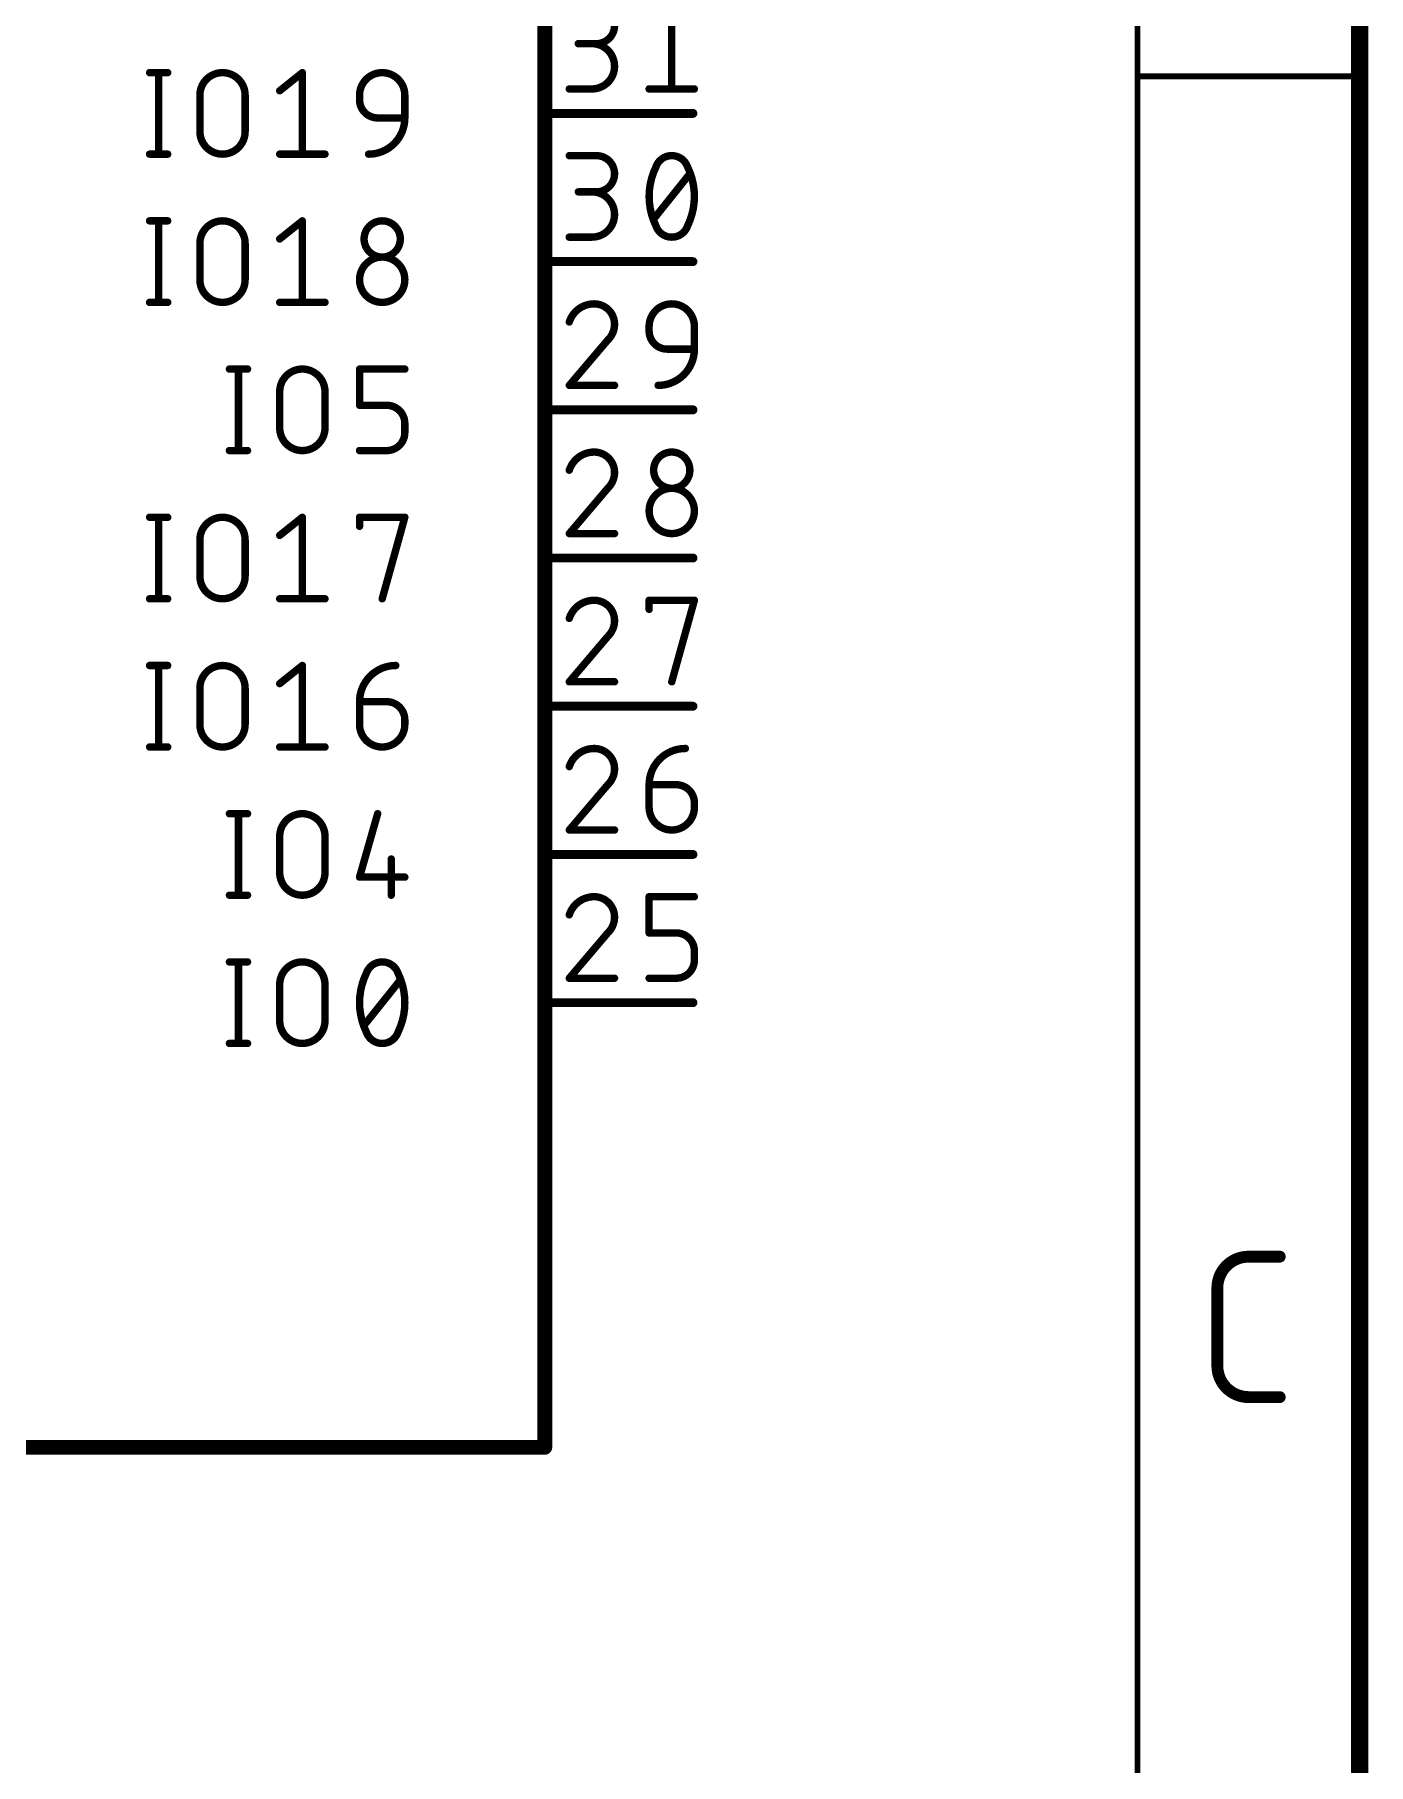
# Model space of a CAD drawing. Extents: x -165 to 95, y -26 to 154.
# Drawn here: x 72.53 to 95.4, y 35.21 to 64.85 of the extents above; entities that cross this region are included whole.
import ezdxf

# ---------------------------------------------------------------- set-up
doc = ezdxf.new("R2010")
doc.units = 0
doc.layers.add('94', color=14, linetype='CONTINUOUS')
doc.layers.add('95', color=250, linetype='CONTINUOUS')

msp = doc.modelspace()

# ---------------------------------------------------------------- linework, layer by layer
at = {"layer": '94'}
for points, const_width in [([(95.25, -25.4), (95.25, 153.67)], 0.3), ([(91.44, -21.59), (91.44, 149.86)], 0.1), ([(81.28, 93.98), (81.28, 40.64)], 0.254), ([(95.25, 64.135), (91.44, 64.135)], 0.1), ([(83.82, 63.5), (81.28, 63.5)], 0.1524), ([(83.82, 60.96), (81.28, 60.96)], 0.1524), ([(83.82, 58.42), (81.28, 58.42)], 0.1524), ([(83.82, 55.88), (81.28, 55.88)], 0.1524), ([(83.82, 53.34), (81.28, 53.34)], 0.1524), ([(83.82, 50.8), (81.28, 50.8)], 0.1524), ([(83.82, 48.26), (81.28, 48.26)], 0.1524), ([(93.345, 43.9072), (93.8798, 43.9072)], 0.2032), ([(92.8102, 42.0352), (92.8102, 43.3723)], 0.2032), ([(93.8798, 41.5004), (93.345, 41.5004)], 0.2032), ([(81.28, 40.64), (38.1, 40.64)], 0.254)]:
    msp.add_lwpolyline(points, dxfattribs=dict(at, const_width=const_width))
for points, const_width in [([(91.44, 64.16, 1), (91.44, 64.11)], 0.05), ([(95.25, 64.11, 1), (95.25, 64.16)], 0.05), ([(81.28, 63.5381, 1), (81.28, 63.4619)], 0.0762), ([(83.82, 63.4619, 1), (83.82, 63.5381)], 0.0762), ([(81.28, 60.9981, 1), (81.28, 60.9219)], 0.0762), ([(83.82, 60.9219, 1), (83.82, 60.9981)], 0.0762), ([(81.28, 58.4581, 1), (81.28, 58.3819)], 0.0762), ([(83.82, 58.3819, 1), (83.82, 58.4581)], 0.0762), ([(81.28, 55.9181, 1), (81.28, 55.8419)], 0.0762), ([(83.82, 55.8419, 1), (83.82, 55.9181)], 0.0762), ([(81.28, 53.3781, 1), (81.28, 53.3019)], 0.0762), ([(83.82, 53.3019, 1), (83.82, 53.3781)], 0.0762), ([(81.28, 50.8381, 1), (81.28, 50.7619)], 0.0762), ([(83.82, 50.7619, 1), (83.82, 50.8381)], 0.0762), ([(81.28, 48.2981, 1), (81.28, 48.2219)], 0.0762), ([(83.82, 48.2219, 1), (83.82, 48.2981)], 0.0762), ([(93.345, 43.9072, 0.4142), (92.8102, 43.3723)], 0.2032), ([(93.345, 43.958, 1), (93.345, 43.8563)], 0.1016), ([(93.345, 43.8564, 1), (93.345, 43.9579)], 0.1016), ([(93.8798, 43.8563, 1), (93.8798, 43.958)], 0.1016), ([(92.861, 43.3723, 1), (92.7594, 43.3723)], 0.1016), ([(92.7594, 43.3723, 1), (92.861, 43.3723)], 0.1016), ([(92.8102, 42.0352, 0.4142), (93.345, 41.5004)], 0.2032), ([(92.861, 42.0352, 1), (92.7594, 42.0352)], 0.1016), ([(92.7594, 42.0352, 1), (92.861, 42.0352)], 0.1016), ([(93.345, 41.5512, 1), (93.345, 41.4496)], 0.1016), ([(93.345, 41.4496, 1), (93.345, 41.5512)], 0.1016), ([(93.8798, 41.4496, 1), (93.8798, 41.5512)], 0.1016), ([(81.2165, 40.64, 1), (81.3435, 40.64)], 0.127), ([(81.28, 40.5765, 1), (81.28, 40.7035)], 0.127)]:
    msp.add_lwpolyline(points, format="xyb", dxfattribs=dict(at, const_width=const_width))
at = {"layer": '95'}
for points, const_width in [([(82.1648, 64.6952, 1), (82.1648, 65.3161)], 0.127), ([(81.8543, 64.727, 1), (81.8543, 64.6635)], 0.0635), ([(82.0872, 64.727, 1), (82.0872, 64.6635)], 0.0635), ([(82.0872, 63.9191, 1), (82.0872, 64.6952)], 0.127), ([(82.1648, 64.727, 1), (82.1648, 64.6635)], 0.0635), ([(82.1648, 64.6635, 1), (82.1648, 64.727)], 0.0635), ([(74.5036, 64.2303, 1), (74.5036, 64.1668)], 0.0635), ([(74.6906, 64.1985, 1), (74.6271, 64.1985)], 0.0635), ([(74.8141, 64.1668, 1), (74.8141, 64.2303)], 0.0635), ([(76.142, 63.8104, 1), (75.3659, 63.8104)], 0.127), ([(77.1545, 64.1985, 1), (77.091, 64.1985)], 0.0635), ([(77.1426, 64.1737, 1), (77.103, 64.2233)], 0.0635), ([(78.8797, 63.8104, 1), (78.1036, 63.8104)], 0.127), ([(75.3976, 63.8104, 1), (75.3341, 63.8104)], 0.0635), ([(75.3341, 63.8104, 1), (75.3976, 63.8104)], 0.0635), ([(76.1737, 63.8104, 1), (76.1102, 63.8104)], 0.0635), ([(76.1102, 63.8104, 1), (76.1737, 63.8104)], 0.0635), ([(76.7149, 63.9128, 1), (76.7546, 63.8633)], 0.0635), ([(78.1353, 63.8104, 1), (78.0718, 63.8104)], 0.0635), ([(78.0718, 63.8104, 1), (78.1353, 63.8104)], 0.0635), ([(78.1353, 63.7328, 1), (78.0718, 63.7328)], 0.0635), ([(78.0718, 63.7328, 1), (78.1353, 63.7328)], 0.0635), ([(78.1036, 63.7328, 0.4142), (78.414, 63.4224)], 0.127), ([(78.9115, 63.8104, 1), (78.8479, 63.8104)], 0.0635), ([(78.8479, 63.8104, 1), (78.9114, 63.8104)], 0.0635), ([(81.6991, 63.9509, 1), (81.6991, 63.8873)], 0.0635), ([(82.0872, 63.9509, 1), (82.0872, 63.8873)], 0.0635), ([(82.0872, 63.8873, 1), (82.0872, 63.9509)], 0.0635), ([(83.068, 63.9509, 1), (83.068, 63.8873)], 0.0635), ([(83.4243, 63.9191, 1), (83.4878, 63.9191)], 0.0635), ([(83.8441, 63.8873, 1), (83.8441, 63.9509)], 0.0635), ([(78.2588, 62.8015, 0.4142), (78.8797, 63.4224)], 0.127), ([(78.414, 63.4541, 1), (78.414, 63.3906)], 0.0635), ([(78.414, 63.3906, 1), (78.414, 63.4541)], 0.0635), ([(78.9115, 63.4224, 1), (78.8479, 63.4224)], 0.0635), ([(78.8479, 63.4224, 1), (78.9115, 63.4224)], 0.0635), ([(78.8797, 63.3906, 1), (78.8797, 63.4541)], 0.0635), ([(75.3659, 63.1896, 1), (76.142, 63.1896)], 0.127), ([(75.3976, 63.1896, 1), (75.3341, 63.1896)], 0.0635), ([(75.3341, 63.1896, 1), (75.3976, 63.1896)], 0.0635), ([(76.1737, 63.1896, 1), (76.1102, 63.1896)], 0.0635), ([(76.1102, 63.1896, 1), (76.1737, 63.1896)], 0.0635), ([(74.5036, 62.8333, 1), (74.5036, 62.7698)], 0.0635), ([(74.8141, 62.7698, 1), (74.8141, 62.8333)], 0.0635), ([(76.7347, 62.8333, 1), (76.7347, 62.7698)], 0.0635), ([(77.5108, 62.7698, 1), (77.5108, 62.8333)], 0.0635), ([(78.2588, 62.8333, 1), (78.2588, 62.7698)], 0.0635), ([(74.6271, 62.8015, 1), (74.6906, 62.8015)], 0.0635), ([(77.091, 62.8015, 1), (77.1545, 62.8015)], 0.0635), ([(81.6991, 62.8079, 1), (81.6991, 62.7443)], 0.0635), ([(82.1648, 62.1552, 1), (82.1648, 62.7761)], 0.127), ([(82.1648, 62.8079, 1), (82.1648, 62.7443)], 0.0635), ([(82.1648, 62.7443, 1), (82.1648, 62.8079)], 0.0635), ([(83.1844, 62.5821, 0.1139), (83.068, 62.0776)], 0.127), ([(83.1543, 62.5924, 1), (83.2144, 62.5718)], 0.0635), ([(83.456, 62.7761, 0.3205), (83.1844, 62.5821)], 0.127), ([(83.2129, 62.5682, 1), (83.1558, 62.596)], 0.0635), ([(83.7276, 62.5821, 0.3205), (83.456, 62.7761)], 0.127), ([(83.456, 62.8078, 1), (83.456, 62.7444)], 0.0635), ([(83.456, 62.7444, 1), (83.456, 62.8078)], 0.0635), ([(83.8441, 62.0776, 0.1139), (83.7276, 62.5821)], 0.127), ([(83.7562, 62.596, 1), (83.6991, 62.5682)], 0.0635), ([(83.6976, 62.5718, 1), (83.7577, 62.5924)], 0.0635), ([(83.7912, 62.4458, 1), (83.7417, 62.4855)], 0.0635), ([(81.8543, 62.187, 1), (81.8543, 62.1235)], 0.0635), ([(82.0872, 62.187, 1), (82.0872, 62.1235)], 0.0635), ([(82.0872, 61.3791, 1), (82.0872, 62.1552)], 0.127), ([(82.1648, 62.187, 1), (82.1648, 62.1235)], 0.0635), ([(82.1648, 62.1235, 1), (82.1648, 62.187)], 0.0635), ([(83.0997, 62.0776, 1), (83.0362, 62.0776)], 0.0635), ([(83.0362, 62.0776, 1), (83.0997, 62.0776)], 0.0635), ([(83.068, 62.0776, 0.1139), (83.1844, 61.5731)], 0.127), ([(83.7276, 61.5731, 0.1139), (83.8441, 62.0776)], 0.127), ([(83.8758, 62.0776, 1), (83.8123, 62.0776)], 0.0635), ([(83.8123, 62.0776, 1), (83.8758, 62.0776)], 0.0635), ([(74.5036, 61.6903, 1), (74.5036, 61.6268)], 0.0635), ([(74.6906, 61.6585, 1), (74.6271, 61.6585)], 0.0635), ([(74.8141, 61.6268, 1), (74.8141, 61.6903)], 0.0635), ([(76.142, 61.2704, 1), (75.3659, 61.2704)], 0.127), ([(77.1545, 61.6585, 1), (77.091, 61.6585)], 0.0635), ([(77.1426, 61.6337, 1), (77.103, 61.6833)], 0.0635), ([(78.8021, 61.3481, 1), (78.1812, 61.3481)], 0.127), ([(83.1208, 61.7094, 1), (83.1704, 61.6697)], 0.0635), ([(76.7149, 61.3728, 1), (76.7546, 61.3233)], 0.0635), ([(78.2129, 61.3481, 1), (78.1494, 61.3481)], 0.0635), ([(78.1812, 61.3481, 1), (78.8021, 61.3481)], 0.127), ([(78.1495, 61.3481, 1), (78.213, 61.3481)], 0.0635), ([(78.8338, 61.3481, 1), (78.7703, 61.3481)], 0.0635), ([(78.7703, 61.3481, 1), (78.8338, 61.3481)], 0.0635), ([(81.6991, 61.4109, 1), (81.6991, 61.3473)], 0.0635), ([(82.0872, 61.4109, 1), (82.0872, 61.3473)], 0.0635), ([(82.0872, 61.3473, 1), (82.0872, 61.4109)], 0.0635), ([(83.2144, 61.5834, 1), (83.1543, 61.5628)], 0.0635), ([(83.1844, 61.5731, 0.3205), (83.456, 61.3791)], 0.127), ([(83.1558, 61.5592, 1), (83.2129, 61.587)], 0.0635), ([(83.456, 61.3791, 0.3205), (83.7276, 61.5731)], 0.127), ([(83.456, 61.4108, 1), (83.456, 61.3474)], 0.0635), ([(83.456, 61.3474, 1), (83.456, 61.4108)], 0.0635), ([(83.6991, 61.587, 1), (83.7562, 61.5592)], 0.0635), ([(83.7577, 61.5628, 1), (83.6976, 61.5834)], 0.0635), ([(75.3976, 61.2704, 1), (75.3341, 61.2704)], 0.0635), ([(75.3341, 61.2704, 1), (75.3976, 61.2704)], 0.0635), ([(76.1737, 61.2704, 1), (76.1102, 61.2704)], 0.0635), ([(76.1102, 61.2704, 1), (76.1737, 61.2704)], 0.0635), ([(78.8797, 60.6496, 1), (78.1036, 60.6496)], 0.127), ([(75.3659, 60.6496, 1), (76.142, 60.6496)], 0.127), ([(75.3976, 60.6496, 1), (75.3341, 60.6496)], 0.0635), ([(75.3341, 60.6496, 1), (75.3976, 60.6496)], 0.0635), ([(76.1737, 60.6496, 1), (76.1102, 60.6496)], 0.0635), ([(76.1102, 60.6496, 1), (76.1737, 60.6496)], 0.0635), ([(78.1353, 60.6496, 1), (78.0718, 60.6496)], 0.0635), ([(78.0718, 60.6496, 1), (78.1353, 60.6496)], 0.0635), ([(78.1036, 60.6496, 1), (78.8797, 60.6496)], 0.127), ([(78.9115, 60.6496, 1), (78.8479, 60.6496)], 0.0635), ([(78.8479, 60.6496, 1), (78.9114, 60.6496)], 0.0635), ([(74.5036, 60.2933, 1), (74.5036, 60.2298)], 0.0635), ([(74.6271, 60.2615, 1), (74.6906, 60.2615)], 0.0635), ([(74.8141, 60.2298, 1), (74.8141, 60.2933)], 0.0635), ([(76.7347, 60.2933, 1), (76.7347, 60.2298)], 0.0635), ([(77.091, 60.2615, 1), (77.1545, 60.2615)], 0.0635), ([(77.5108, 60.2298, 1), (77.5108, 60.2933)], 0.0635), ([(82.126, 60.2361, 0.3252), (81.6991, 59.9257)], 0.127), ([(82.126, 60.2679, 1), (82.126, 60.2043)], 0.0635), ([(82.4752, 59.8869, 0.4142), (82.126, 60.2361)], 0.127), ([(82.126, 60.2044, 1), (82.126, 60.2678)], 0.0635), ([(83.8441, 59.848, 1), (83.068, 59.848)], 0.127), ([(81.6689, 59.9354, 1), (81.7293, 59.9159)], 0.0635), ([(82.3588, 59.6152, 0.2053), (82.4752, 59.8869)], 0.127), ([(82.507, 59.8868, 1), (82.4435, 59.8869)], 0.0635), ([(82.4435, 59.8869, 1), (82.507, 59.8869)], 0.0635), ([(83.0997, 59.848, 1), (83.0362, 59.848)], 0.0635), ([(83.8758, 59.848, 1), (83.8123, 59.848)], 0.0635), ([(82.3369, 59.6382, 1), (82.3807, 59.5922)], 0.0635), ([(82.383, 59.5946, 1), (82.3346, 59.6358)], 0.0635), ([(83.0362, 59.848, 1), (83.0997, 59.848)], 0.0635), ([(83.0997, 59.7704, 1), (83.0362, 59.7704)], 0.0635), ([(83.0362, 59.7704, 1), (83.0997, 59.7704)], 0.0635), ([(83.068, 59.7704, 0.4142), (83.3784, 59.46)], 0.127), ([(83.8123, 59.848, 1), (83.8758, 59.848)], 0.0635), ([(83.2232, 58.8391, 0.4142), (83.8441, 59.46)], 0.127), ([(83.3784, 59.4917, 1), (83.3784, 59.4282)], 0.0635), ([(83.3784, 59.4282, 1), (83.3784, 59.4917)], 0.0635), ([(83.8758, 59.46, 1), (83.8123, 59.46)], 0.0635), ([(83.8123, 59.46, 1), (83.8758, 59.46)], 0.0635), ([(83.8441, 59.4282, 1), (83.8441, 59.4917)], 0.0635), ([(75.8725, 59.1503, 1), (75.8725, 59.0868)], 0.0635), ([(76.0595, 59.1185, 1), (75.996, 59.1185)], 0.0635), ([(76.1829, 59.0868, 1), (76.1829, 59.1503)], 0.0635), ([(77.5108, 58.7304, 1), (76.7347, 58.7304)], 0.127), ([(78.1353, 59.1185, 1), (78.0718, 59.1185)], 0.0635), ([(78.1036, 59.1503, 1), (78.1036, 59.0868)], 0.0635), ([(78.8797, 59.0868, 1), (78.8797, 59.1503)], 0.0635), ([(76.7665, 58.7304, 1), (76.703, 58.7304)], 0.0635), ([(76.703, 58.7304, 1), (76.7665, 58.7304)], 0.0635), ([(77.5426, 58.7304, 1), (77.4791, 58.7304)], 0.0635), ([(77.4791, 58.7304, 1), (77.5426, 58.7304)], 0.0635), ([(81.6991, 58.8709, 1), (81.6991, 58.8073)], 0.0635), ([(81.6749, 58.8597, 1), (81.7233, 58.8185)], 0.0635), ([(82.4752, 58.8073, 1), (82.4752, 58.8709)], 0.0635), ([(83.2232, 58.8709, 1), (83.2232, 58.8073)], 0.0635), ([(78.0718, 58.4976, 1), (78.1353, 58.4976)], 0.0635), ([(78.1036, 58.5294, 1), (78.1036, 58.4659)], 0.0635), ([(78.5693, 58.5294, 1), (78.5693, 58.4659)], 0.0635), ([(78.8797, 58.1872, 0.4142), (78.5693, 58.4976)], 0.127), ([(78.5693, 58.4659, 1), (78.5693, 58.5294)], 0.0635), ([(76.7347, 58.1096, 1), (77.5108, 58.1096)], 0.127), ([(76.7665, 58.1096, 1), (76.703, 58.1096)], 0.0635), ([(76.703, 58.1096, 1), (76.7665, 58.1096)], 0.0635), ([(77.5426, 58.1096, 1), (77.4791, 58.1096)], 0.0635), ([(77.4791, 58.1096, 1), (77.5426, 58.1096)], 0.0635), ([(78.9115, 58.1872, 1), (78.8479, 58.1872)], 0.0635), ([(78.8479, 58.1872, 1), (78.9115, 58.1872)], 0.0635), ([(78.5693, 57.7215, 0.4142), (78.8797, 58.0319)], 0.127), ([(78.9115, 58.0319, 1), (78.8479, 58.0319)], 0.0635), ([(78.8479, 58.0319, 1), (78.9115, 58.0319)], 0.0635), ([(75.8725, 57.7533, 1), (75.8725, 57.6898)], 0.0635), ([(75.996, 57.7215, 1), (76.0595, 57.7215)], 0.0635), ([(76.1829, 57.6898, 1), (76.1829, 57.7533)], 0.0635), ([(78.1036, 57.7533, 1), (78.1036, 57.6898)], 0.0635), ([(78.5693, 57.7533, 1), (78.5693, 57.6898)], 0.0635), ([(78.5693, 57.6898, 1), (78.5693, 57.7533)], 0.0635), ([(82.126, 57.6961, 0.3252), (81.6991, 57.3857)], 0.127), ([(82.126, 57.7279, 1), (82.126, 57.6643)], 0.0635), ([(82.4752, 57.3469, 0.4142), (82.126, 57.6961)], 0.127), ([(82.126, 57.6644, 1), (82.126, 57.7278)], 0.0635), ([(83.7665, 57.3857, 1), (83.1456, 57.3857)], 0.127), ([(81.6689, 57.3954, 1), (81.7293, 57.3759)], 0.0635), ([(82.3588, 57.0752, 0.2053), (82.4752, 57.3469)], 0.127), ([(82.507, 57.3468, 1), (82.4435, 57.3469)], 0.0635), ([(82.4435, 57.3469, 1), (82.507, 57.3469)], 0.0635), ([(83.1773, 57.3857, 1), (83.1138, 57.3857)], 0.0635), ([(83.1138, 57.3857, 1), (83.1773, 57.3857)], 0.0635), ([(83.1456, 57.3857, 1), (83.7665, 57.3857)], 0.127), ([(83.7982, 57.3857, 1), (83.7347, 57.3857)], 0.0635), ([(83.7347, 57.3857, 1), (83.7982, 57.3857)], 0.0635), ([(82.3369, 57.0982, 1), (82.3807, 57.0522)], 0.0635), ([(82.383, 57.0546, 1), (82.3346, 57.0958)], 0.0635), ([(83.8441, 56.6872, 1), (83.068, 56.6872)], 0.127), ([(74.5036, 56.6103, 1), (74.5036, 56.5468)], 0.0635), ([(74.6906, 56.5785, 1), (74.6271, 56.5785)], 0.0635), ([(74.8141, 56.5468, 1), (74.8141, 56.6103)], 0.0635), ([(76.142, 56.1904, 1), (75.3659, 56.1904)], 0.127), ([(77.1545, 56.5785, 1), (77.091, 56.5785)], 0.0635), ([(77.1426, 56.5537, 1), (77.103, 56.6033)], 0.0635), ([(78.1353, 56.5785, 1), (78.0718, 56.5785)], 0.0635), ([(78.1036, 56.6103, 1), (78.1036, 56.5468)], 0.0635), ([(78.9103, 56.57, 1), (78.8491, 56.587)], 0.0635), ([(78.8797, 56.5468, 1), (78.8797, 56.6103)], 0.0635), ([(83.0997, 56.6872, 1), (83.0362, 56.6872)], 0.0635), ([(83.0362, 56.6872, 1), (83.0997, 56.6872)], 0.0635), ([(83.068, 56.6872, 1), (83.8441, 56.6872)], 0.127), ([(83.8758, 56.6872, 1), (83.8123, 56.6872)], 0.0635), ([(83.8123, 56.6872, 1), (83.8758, 56.6872)], 0.0635), ([(78.0718, 56.4233, 1), (78.1353, 56.4233)], 0.0635), ([(81.6991, 56.3309, 1), (81.6991, 56.2674)], 0.0635), ([(81.6749, 56.3197, 1), (81.7233, 56.2785)], 0.0635), ([(82.4752, 56.2674, 1), (82.4752, 56.3309)], 0.0635), ([(75.3976, 56.1904, 1), (75.3341, 56.1904)], 0.0635), ([(75.3341, 56.1904, 1), (75.3976, 56.1904)], 0.0635), ([(76.1737, 56.1904, 1), (76.1102, 56.1904)], 0.0635), ([(76.1102, 56.1904, 1), (76.1737, 56.1904)], 0.0635), ([(76.7149, 56.2928, 1), (76.7546, 56.2433)], 0.0635), ([(75.3659, 55.5696, 1), (76.142, 55.5696)], 0.127), ([(75.3976, 55.5696, 1), (75.3341, 55.5696)], 0.0635), ([(75.3341, 55.5696, 1), (75.3976, 55.5696)], 0.0635), ([(76.1737, 55.5696, 1), (76.1102, 55.5696)], 0.0635), ([(76.1102, 55.5696, 1), (76.1737, 55.5696)], 0.0635), ([(74.5036, 55.2133, 1), (74.5036, 55.1497)], 0.0635), ([(74.6271, 55.1815, 1), (74.6906, 55.1815)], 0.0635), ([(74.8141, 55.1497, 1), (74.8141, 55.2133)], 0.0635), ([(76.7347, 55.2133, 1), (76.7347, 55.1497)], 0.0635), ([(77.091, 55.1815, 1), (77.1545, 55.1815)], 0.0635), ([(77.5108, 55.1497, 1), (77.5108, 55.2133)], 0.0635), ([(78.4611, 55.19, 1), (78.5222, 55.173)], 0.0635), ([(82.126, 55.1561, 0.3252), (81.6991, 54.8457)], 0.127), ([(82.126, 55.1879, 1), (82.126, 55.1243)], 0.0635), ([(82.4752, 54.8069, 0.4142), (82.126, 55.1561)], 0.127), ([(82.126, 55.1244, 1), (82.126, 55.1878)], 0.0635), ([(83.068, 55.1879, 1), (83.068, 55.1243)], 0.0635), ([(83.0997, 55.1561, 1), (83.0362, 55.1561)], 0.0635), ([(83.8747, 55.1476, 1), (83.8135, 55.1646)], 0.0635), ([(83.8441, 55.1243, 1), (83.8441, 55.1879)], 0.0635), ([(81.6689, 54.8554, 1), (81.7293, 54.8359)], 0.0635), ([(82.3588, 54.5352, 0.2053), (82.4752, 54.8069)], 0.127), ([(82.507, 54.8068, 1), (82.4435, 54.8069)], 0.0635), ([(83.0362, 55.0009, 1), (83.0997, 55.0009)], 0.0635), ([(82.3369, 54.5582, 1), (82.3807, 54.5122)], 0.0635), ([(82.383, 54.5146, 1), (82.3346, 54.5558)], 0.0635), ([(82.4435, 54.8069, 1), (82.507, 54.8069)], 0.0635), ([(74.5036, 54.0703, 1), (74.5036, 54.0067)], 0.0635), ([(74.6906, 54.0385, 1), (74.6271, 54.0385)], 0.0635), ([(74.8141, 54.0067, 1), (74.8141, 54.0703)], 0.0635), ([(76.142, 53.6504, 1), (75.3659, 53.6504)], 0.127), ([(77.1545, 54.0385, 1), (77.091, 54.0385)], 0.0635), ([(77.1426, 54.0137, 1), (77.103, 54.0633)], 0.0635), ([(78.7245, 54.0385, 0.4142), (78.1036, 53.4176)], 0.127), ([(78.7245, 54.0068, 1), (78.7245, 54.0702)], 0.0635), ([(75.3976, 53.6504, 1), (75.3341, 53.6504)], 0.0635), ([(75.3341, 53.6504, 1), (75.3976, 53.6504)], 0.0635), ([(76.1737, 53.6504, 1), (76.1102, 53.6504)], 0.0635), ([(76.1102, 53.6504, 1), (76.1737, 53.6504)], 0.0635), ([(76.7149, 53.7528, 1), (76.7546, 53.7033)], 0.0635), ([(81.6991, 53.7909, 1), (81.6991, 53.7274)], 0.0635), ([(81.6749, 53.7797, 1), (81.7233, 53.7385)], 0.0635), ([(82.4752, 53.7274, 1), (82.4752, 53.7909)], 0.0635), ([(83.4254, 53.7676, 1), (83.4866, 53.7506)], 0.0635), ([(78.1353, 53.4176, 1), (78.0718, 53.4176)], 0.0635), ([(78.0718, 53.4176, 1), (78.1353, 53.4176)], 0.0635), ([(78.1036, 53.4494, 1), (78.1036, 53.3859)], 0.0635), ([(78.8797, 53.1072, 0.4142), (78.5693, 53.4176)], 0.127), ([(78.5693, 53.4494, 1), (78.5693, 53.3859)], 0.0635), ([(78.5693, 53.3859, 1), (78.5693, 53.4494)], 0.0635), ([(75.3659, 53.0296, 1), (76.142, 53.0296)], 0.127), ([(75.3976, 53.0296, 1), (75.3341, 53.0296)], 0.0635), ([(76.1737, 53.0296, 1), (76.1102, 53.0296)], 0.0635), ([(78.1353, 53.0296, 1), (78.0718, 53.0296)], 0.0635), ([(78.1036, 53.0296, 1), (78.8797, 53.0296)], 0.127), ([(78.9115, 53.1072, 1), (78.8479, 53.1072)], 0.0635), ([(78.8479, 53.1072, 1), (78.9115, 53.1072)], 0.0635), ([(78.9115, 53.0296, 1), (78.8479, 53.0296)], 0.0635), ([(75.3341, 53.0296, 1), (75.3976, 53.0296)], 0.0635), ([(76.1102, 53.0296, 1), (76.1737, 53.0296)], 0.0635), ([(78.0718, 53.0296, 1), (78.1353, 53.0296)], 0.0635), ([(78.8479, 53.0296, 1), (78.9115, 53.0296)], 0.0635), ([(74.5036, 52.6733, 1), (74.5036, 52.6097)], 0.0635), ([(74.6271, 52.6415, 1), (74.6906, 52.6415)], 0.0635), ([(74.8141, 52.6097, 1), (74.8141, 52.6733)], 0.0635), ([(76.7347, 52.6733, 1), (76.7347, 52.6097)], 0.0635), ([(77.091, 52.6415, 1), (77.1545, 52.6415)], 0.0635), ([(77.5108, 52.6097, 1), (77.5108, 52.6733)], 0.0635), ([(82.126, 52.6161, 0.3252), (81.6991, 52.3057)], 0.127), ([(82.126, 52.6479, 1), (82.126, 52.5844)], 0.0635), ([(82.4752, 52.2669, 0.4142), (82.126, 52.6161)], 0.127), ([(82.126, 52.5844, 1), (82.126, 52.6478)], 0.0635), ([(83.6888, 52.6161, 0.4142), (83.068, 51.9952)], 0.127), ([(83.6888, 52.5844, 1), (83.6888, 52.6478)], 0.0635), ([(81.6689, 52.3154, 1), (81.7293, 52.2959)], 0.0635), ([(82.3588, 51.9952, 0.2053), (82.4752, 52.2669)], 0.127), ([(82.507, 52.2668, 1), (82.4435, 52.2669)], 0.0635), ([(82.4435, 52.2669, 1), (82.507, 52.2669)], 0.0635), ([(82.3369, 52.0182, 1), (82.3807, 51.9722)], 0.0635), ([(82.383, 51.9746, 1), (82.3346, 52.0158)], 0.0635), ([(83.0997, 51.9952, 1), (83.0362, 51.9952)], 0.0635), ([(83.0362, 51.9952, 1), (83.0997, 51.9952)], 0.0635), ([(83.068, 52.027, 1), (83.068, 51.9635)], 0.0635), ([(83.5336, 52.027, 1), (83.5336, 51.9635)], 0.0635), ([(83.8441, 51.6848, 0.4142), (83.5336, 51.9952)], 0.127), ([(83.5336, 51.9635, 1), (83.5336, 52.027)], 0.0635), ([(83.0997, 51.6072, 1), (83.0362, 51.6072)], 0.0635), ([(83.0362, 51.6072, 1), (83.0997, 51.6072)], 0.0635), ([(83.068, 51.6072, 1), (83.8441, 51.6072)], 0.127), ([(83.8758, 51.6848, 1), (83.8123, 51.6848)], 0.0635), ([(83.8123, 51.6848, 1), (83.8758, 51.6848)], 0.0635), ([(83.8758, 51.6072, 1), (83.8123, 51.6072)], 0.0635), ([(83.8123, 51.6072, 1), (83.8758, 51.6072)], 0.0635), ([(75.8725, 51.5303, 1), (75.8725, 51.4667)], 0.0635), ([(76.0595, 51.4985, 1), (75.996, 51.4985)], 0.0635), ([(76.1829, 51.4667, 1), (76.1829, 51.5303)], 0.0635), ([(77.5108, 51.1104, 1), (76.7347, 51.1104)], 0.127), ([(78.4446, 51.4898, 1), (78.3835, 51.5072)], 0.0635), ([(76.7665, 51.1104, 1), (76.703, 51.1104)], 0.0635), ([(76.703, 51.1104, 1), (76.7665, 51.1104)], 0.0635), ([(77.5426, 51.1104, 1), (77.4791, 51.1104)], 0.0635), ([(77.4791, 51.1104, 1), (77.5426, 51.1104)], 0.0635), ([(81.6991, 51.2509, 1), (81.6991, 51.1874)], 0.0635), ([(81.6749, 51.2397, 1), (81.7233, 51.1985)], 0.0635), ([(82.4752, 51.1874, 1), (82.4752, 51.2509)], 0.0635), ([(78.6786, 50.7224, 1), (78.6151, 50.7224)], 0.0635), ([(76.7347, 50.4896, 1), (77.5108, 50.4896)], 0.127), ([(76.7665, 50.4896, 1), (76.703, 50.4896)], 0.0635), ([(76.703, 50.4896, 1), (76.7665, 50.4896)], 0.0635), ([(77.5426, 50.4896, 1), (77.4791, 50.4896)], 0.0635), ([(77.4791, 50.4896, 1), (77.5426, 50.4896)], 0.0635), ([(78.1036, 50.4437, 1), (78.1036, 50.3802)], 0.0635), ([(78.0731, 50.4207, 1), (78.1341, 50.4032)], 0.0635), ([(78.8797, 50.3802, 1), (78.8797, 50.4437)], 0.0635), ([(75.8725, 50.1333, 1), (75.8725, 50.0697)], 0.0635), ([(75.996, 50.1015, 1), (76.0595, 50.1015)], 0.0635), ([(76.1829, 50.0697, 1), (76.1829, 50.1333)], 0.0635), ([(78.6151, 50.1015, 1), (78.6786, 50.1015)], 0.0635), ([(82.126, 50.0761, 0.3252), (81.6991, 49.7657)], 0.127), ([(82.126, 50.1079, 1), (82.126, 50.0444)], 0.0635), ([(82.4752, 49.7268, 0.4142), (82.126, 50.0761)], 0.127), ([(82.126, 50.0444, 1), (82.126, 50.1078)], 0.0635), ([(83.0997, 50.0761, 1), (83.0362, 50.0761)], 0.0635), ([(83.068, 50.1079, 1), (83.068, 50.0444)], 0.0635), ([(83.8441, 50.0444, 1), (83.8441, 50.1079)], 0.0635), ([(81.6689, 49.7754, 1), (81.7293, 49.7559)], 0.0635), ([(82.3588, 49.4552, 0.2053), (82.4752, 49.7268)], 0.127), ([(82.3369, 49.4782, 1), (82.3807, 49.4322)], 0.0635), ([(82.383, 49.4346, 1), (82.3346, 49.4758)], 0.0635), ([(82.507, 49.7268, 1), (82.4435, 49.7269)], 0.0635), ([(82.4435, 49.7268, 1), (82.507, 49.7268)], 0.0635), ([(83.068, 49.487, 1), (83.068, 49.4235)], 0.0635), ([(83.5336, 49.487, 1), (83.5336, 49.4235)], 0.0635), ([(83.8441, 49.1448, 0.4142), (83.5336, 49.4552)], 0.127), ([(83.5336, 49.4235, 1), (83.5336, 49.487)], 0.0635), ([(83.0362, 49.4552, 1), (83.0997, 49.4552)], 0.0635), ([(75.8725, 48.9903, 1), (75.8725, 48.9267)], 0.0635), ([(76.0595, 48.9585, 1), (75.996, 48.9585)], 0.0635), ([(76.1829, 48.9267, 1), (76.1829, 48.9903)], 0.0635), ([(77.5108, 48.5704, 1), (76.7347, 48.5704)], 0.127), ([(78.4916, 48.9585, 0.3205), (78.22, 48.7645)], 0.127), ([(78.7633, 48.7645, 0.3205), (78.4916, 48.9585)], 0.127), ([(78.4916, 48.9902, 1), (78.4916, 48.9268)], 0.0635), ([(78.4916, 48.9268, 1), (78.4916, 48.9902)], 0.0635), ([(83.5336, 48.6791, 0.4142), (83.8441, 48.9895)], 0.127), ([(83.8758, 49.1448, 1), (83.8123, 49.1448)], 0.0635), ([(83.8123, 49.1448, 1), (83.8758, 49.1448)], 0.0635), ([(83.8758, 48.9895, 1), (83.8123, 48.9895)], 0.0635), ([(83.8123, 48.9895, 1), (83.8758, 48.9895)], 0.0635), ([(76.7665, 48.5704, 1), (76.703, 48.5704)], 0.0635), ([(77.5426, 48.5704, 1), (77.4791, 48.5704)], 0.0635), ([(78.22, 48.7645, 0.1139), (78.1036, 48.26)], 0.127), ([(78.19, 48.7748, 1), (78.25, 48.7542)], 0.0635), ([(78.2485, 48.7506, 1), (78.1915, 48.7784)], 0.0635), ([(78.7918, 48.7784, 1), (78.7347, 48.7506)], 0.0635), ([(78.8797, 48.26, 0.1139), (78.7633, 48.7645)], 0.127), ([(78.7333, 48.7542, 1), (78.7933, 48.7748)], 0.0635), ([(78.8269, 48.6282, 1), (78.7773, 48.6679)], 0.0635), ([(81.6991, 48.7109, 1), (81.6991, 48.6474)], 0.0635), ([(81.6749, 48.6997, 1), (81.7233, 48.6585)], 0.0635), ([(82.4752, 48.6474, 1), (82.4752, 48.7109)], 0.0635), ([(83.068, 48.7109, 1), (83.068, 48.6474)], 0.0635), ([(83.5336, 48.7109, 1), (83.5336, 48.6474)], 0.0635), ([(83.5336, 48.6474, 1), (83.5336, 48.7109)], 0.0635), ([(76.703, 48.5704, 1), (76.7665, 48.5704)], 0.0635), ([(77.4791, 48.5704, 1), (77.5426, 48.5704)], 0.0635), ([(78.1353, 48.26, 1), (78.0718, 48.26)], 0.0635), ([(78.1036, 48.26, 0.1139), (78.22, 47.7555)], 0.127), ([(78.7633, 47.7555, 0.1139), (78.8797, 48.26)], 0.127), ([(78.9115, 48.26, 1), (78.8479, 48.26)], 0.0635), ([(78.0718, 48.26, 1), (78.1353, 48.26)], 0.0635), ([(78.848, 48.26, 1), (78.9114, 48.26)], 0.0635), ([(76.7347, 47.9496, 1), (77.5108, 47.9496)], 0.127), ([(76.7665, 47.9496, 1), (76.703, 47.9496)], 0.0635), ([(76.703, 47.9496, 1), (76.7665, 47.9496)], 0.0635), ([(77.5426, 47.9496, 1), (77.4791, 47.9496)], 0.0635), ([(77.4791, 47.9496, 1), (77.5426, 47.9496)], 0.0635), ([(78.1564, 47.8918, 1), (78.206, 47.8521)], 0.0635), ([(78.22, 47.7555, 0.3205), (78.4916, 47.5615)], 0.127), ([(78.25, 47.7658, 1), (78.19, 47.7452)], 0.0635), ([(78.1915, 47.7416, 1), (78.2485, 47.7694)], 0.0635), ([(78.4916, 47.5615, 0.3205), (78.7633, 47.7555)], 0.127), ([(78.7347, 47.7694, 1), (78.7918, 47.7416)], 0.0635), ([(78.7933, 47.7452, 1), (78.7333, 47.7658)], 0.0635), ([(75.8725, 47.5933, 1), (75.8725, 47.5297)], 0.0635), ([(75.996, 47.5615, 1), (76.0595, 47.5615)], 0.0635), ([(76.1829, 47.5297, 1), (76.1829, 47.5933)], 0.0635), ([(78.4916, 47.5932, 1), (78.4916, 47.5298)], 0.0635), ([(78.4916, 47.5298, 1), (78.4916, 47.5932)], 0.0635)]:
    msp.add_lwpolyline(points, format="xyb", dxfattribs=dict(at, const_width=const_width))
at = {"layer": '95', "const_width": 0.127}
for points in [[(83.456, 65.3161), (83.456, 63.9191)], [(82.1648, 64.6952), (81.8543, 64.6952)], [(74.5036, 64.1985), (74.8141, 64.1985)], [(74.6589, 64.1985), (74.6589, 62.8015)], [(76.7347, 63.8881), (77.1228, 64.1985)], [(77.1228, 64.1985), (77.1228, 62.8015)], [(75.3659, 63.1896), (75.3659, 63.8104)], [(76.142, 63.8104), (76.142, 63.1896)], [(78.1036, 63.7328), (78.1036, 63.8104)], [(78.8797, 63.8104), (78.8797, 63.4224)], [(81.6991, 63.9191), (82.0872, 63.9191)], [(83.068, 63.9191), (83.8441, 63.9191)], [(78.8797, 63.4224), (78.414, 63.4224)], [(74.5036, 62.8015), (74.8141, 62.8015)], [(76.7347, 62.8015), (77.5108, 62.8015)], [(81.6991, 62.7761), (82.1648, 62.7761)], [(83.1456, 61.6895), (83.7665, 62.4657)], [(82.1648, 62.1552), (81.8543, 62.1552)], [(74.5036, 61.6585), (74.8141, 61.6585)], [(74.6589, 61.6585), (74.6589, 60.2615)], [(76.7347, 61.3481), (77.1228, 61.6585)], [(77.1228, 61.6585), (77.1228, 60.2615)], [(81.6991, 61.3791), (82.0872, 61.3791)], [(75.3659, 60.6496), (75.3659, 61.2704)], [(76.142, 61.2704), (76.142, 60.6496)], [(74.5036, 60.2615), (74.8141, 60.2615)], [(76.7347, 60.2615), (77.5108, 60.2615)], [(83.068, 59.7704), (83.068, 59.848)], [(83.8441, 59.848), (83.8441, 59.46)], [(82.3588, 59.6152), (81.6991, 58.8391)], [(83.8441, 59.46), (83.3784, 59.46)], [(75.8725, 59.1185), (76.1829, 59.1185)], [(76.0277, 59.1185), (76.0277, 57.7215)], [(78.1036, 58.4976), (78.1036, 59.1185)], [(78.1036, 59.1185), (78.8797, 59.1185)], [(76.7347, 58.1096), (76.7347, 58.7304)], [(77.5108, 58.7304), (77.5108, 58.1096)], [(81.6991, 58.8391), (82.4752, 58.8391)], [(78.5693, 58.4976), (78.1036, 58.4976)], [(78.8797, 58.0319), (78.8797, 58.1872)], [(75.8725, 57.7215), (76.1829, 57.7215)], [(78.1036, 57.7215), (78.5693, 57.7215)], [(82.3588, 57.0752), (81.6991, 56.2991)], [(74.5036, 56.5785), (74.8141, 56.5785)], [(74.6589, 56.5785), (74.6589, 55.1815)], [(76.7347, 56.2681), (77.1228, 56.5785)], [(77.1228, 56.5785), (77.1228, 55.1815)], [(78.1036, 56.4233), (78.1036, 56.5785)], [(78.1036, 56.5785), (78.8797, 56.5785)], [(78.8797, 56.5785), (78.4916, 55.1815)], [(81.6991, 56.2991), (82.4752, 56.2991)], [(75.3659, 55.5696), (75.3659, 56.1904)], [(76.142, 56.1904), (76.142, 55.5696)], [(74.5036, 55.1815), (74.8141, 55.1815)], [(76.7347, 55.1815), (77.5108, 55.1815)], [(83.068, 55.0009), (83.068, 55.1561)], [(83.068, 55.1561), (83.8441, 55.1561)], [(83.8441, 55.1561), (83.456, 53.7591)], [(82.3588, 54.5352), (81.6991, 53.7591)], [(74.5036, 54.0385), (74.8141, 54.0385)], [(74.6589, 54.0385), (74.6589, 52.6415)], [(76.7347, 53.7281), (77.1228, 54.0385)], [(77.1228, 54.0385), (77.1228, 52.6415)], [(75.3659, 53.0296), (75.3659, 53.6504)], [(76.142, 53.6504), (76.142, 53.0296)], [(81.6991, 53.7591), (82.4752, 53.7591)], [(78.1036, 53.4176), (78.5693, 53.4176)], [(78.1036, 53.0296), (78.1036, 53.4176)], [(78.8797, 53.1072), (78.8797, 53.0296)], [(74.5036, 52.6415), (74.8141, 52.6415)], [(76.7347, 52.6415), (77.5108, 52.6415)], [(82.3588, 51.9952), (81.6991, 51.2191)], [(83.068, 51.9952), (83.5336, 51.9952)], [(83.068, 51.6072), (83.068, 51.9952)], [(83.8441, 51.6848), (83.8441, 51.6072)], [(75.8725, 51.4985), (76.1829, 51.4985)], [(76.0277, 51.4985), (76.0277, 50.1015)], [(78.414, 51.4985), (78.1036, 50.4119)], [(76.7347, 50.4896), (76.7347, 51.1104)], [(77.5108, 51.1104), (77.5108, 50.4896)], [(81.6991, 51.2191), (82.4752, 51.2191)], [(78.6469, 50.7224), (78.6469, 50.1015)], [(78.1036, 50.4119), (78.8797, 50.4119)], [(75.8725, 50.1015), (76.1829, 50.1015)], [(83.068, 49.4552), (83.068, 50.0761)], [(83.068, 50.0761), (83.8441, 50.0761)], [(82.3588, 49.4552), (81.6991, 48.6791)], [(83.5336, 49.4552), (83.068, 49.4552)], [(75.8725, 48.9585), (76.1829, 48.9585)], [(76.0277, 48.9585), (76.0277, 47.5615)], [(83.8441, 48.9895), (83.8441, 49.1448)], [(76.7347, 47.9496), (76.7347, 48.5704)], [(77.5108, 48.5704), (77.5108, 47.9496)], [(78.1812, 47.8719), (78.8021, 48.6481)], [(81.6991, 48.6791), (82.4752, 48.6791)], [(83.068, 48.6791), (83.5336, 48.6791)], [(75.8725, 47.5615), (76.1829, 47.5615)]]:
    msp.add_lwpolyline(points, dxfattribs=at)

doc.saveas('drawing.dxf')
